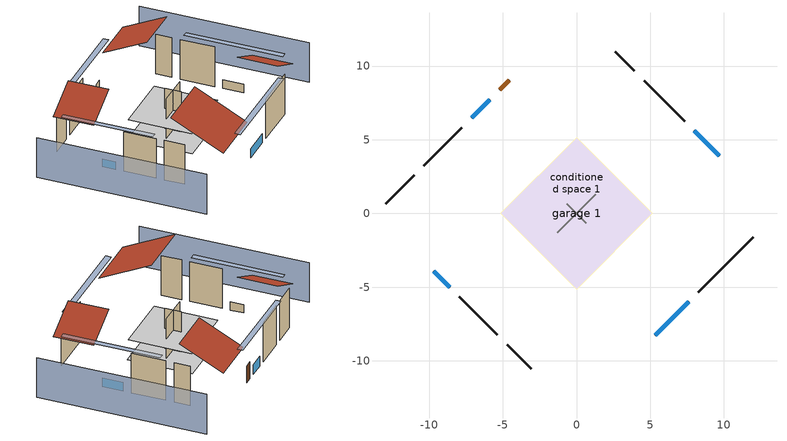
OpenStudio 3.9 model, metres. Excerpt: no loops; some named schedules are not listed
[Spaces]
conditioned space 1
 floor to garage 1 (Floor1 construction): -5.17,0 0,5.17 5.17,0 0,-5.17 z0
 floor foundation (Slab2 construction): -5.1,0 0,5.1 5.1,0 0,-5.1 z0
 floor adiabatic (AdiabaticFloorConstruction): -5.1,0 0,5.1 5.1,0 0,-5.1 z2.44
 wall outside (Wall3 construction): 8.27,-5.33 11.98,-1.62 z0:4.88
 wall outside (Wall4 construction): -4.7,-8.9 -3.08,-10.52 z0:4.88
 wall outside (Wall7 construction): -11.02,2.59 -12.95,0.66 z0:4.88
 wall outside (Wall8 construction): 7.34,6.26 4.58,9.02 z0:4.88
 wall outside (AdiabaticWallConstruction): 5.35,-8.25 7.62,-5.99 / 9.68,3.92 8,5.6 z0:1.09; -9.68,-3.92 -8.6,-5 z0:1; -5.87,7.73 -7.12,6.49 z0:1.18
 wall outside (AdiabaticWallConstruction 1): -4.57,9.03 -5.22,8.38 z0:2.03
 wall to garage 1 (Wall5 construction): 1.29,1.29 -1.29,-1.29 z0:4.88
 wall to garage 1 (Wall6 construction): -0.65,0.65 0.65,-0.65 z0:4.88
 window (WindowConstruction): 5.35,-8.25 7.62,-5.99 z0:1.09
 window (WindowConstruction 1): -9.68,-3.92 -8.6,-5 z0:1
 window (WindowConstruction 2): -5.87,7.73 -7.12,6.49 z0:1.18
 window (WindowConstruction 3): 9.68,3.92 8,5.6 z0:1.09
 door (Door): -4.57,9.03 -5.22,8.38 z0:2.03
 ceiling adiabatic (AdiabaticFloorConstruction): 0,-5.1 5.1,0 0,5.1 -5.1,0 z2.44
 roof outside (Roof1 construction): 4.7,-8.91,4.88 0.5,-4.71,7.85 -4.2,-9.4,7.85 0,-13.6,4.88
 roof outside (Roof2 construction): -10.34,-3.26,4.88 -7.42,-0.34,6.94 -10.69,2.92,6.94 -13.6,0,4.88
 roof outside (Roof3 construction): 10.34,3.26,4.88 7.42,0.34,6.94 10.69,-2.92,6.94 13.6,0,4.88
 roof outside (Roof4 construction): -3.91,9.69,4.88 -0.41,6.19,7.35 3.5,10.1,7.35 0,13.6,4.88
garage 1
 floor foundation (Slab1 construction): -5.17,0 0,5.17 5.17,0 0,-5.17 z0
 wall outside (Wall1 construction): -7.95,-5.66 -5.36,-8.24 z0:4.88
 wall outside (Wall2 construction): -7.77,5.83 -10.36,3.24 z0:4.88
 wall outside (Wall9 construction): 3.93,9.67 2.63,10.97 z0:4.88
shading: 16.83,3.23 3.23,16.83 / -16.83,-3.23 -3.23,-16.83 z0:4.88; 10.73,-2.88 2.24,-11.36 2.67,-11.79 11.16,-3.31 z5.49; -5.49,-8.11 -12.79,-0.81 -13.23,-1.24 -5.92,-8.54 z5.39; -10.23,3.38 -2.76,10.84 -3.2,11.27 -10.66,3.81 z5.58; 4.89,8.71 12.79,0.81 13.23,1.24 5.32,9.14 z5.49
[Site]
Portland Intl Arpt_OR: Latitude {deg}=45.59; Longitude {deg}=-122.6; Time Zone {hr}=-8; Elevation {m}=33; Terrain=Suburbs; Keep Site Location Information=Yes
[Site:GroundTemperature:Shallow]
10.2558, 8.96328, 8.85977, 9.47314, 11.9355, 14.3863, 16.5111, 17.8571, 17.9714, 16.8767, 14.8061, 12.4304
[Site:WaterMainsTemperature]
Calculation Method=Schedule; Temperature Schedule=mains temperature schedule
[Building]
Building 1
[Material] Roughness=Rough
Name | Thickness {m} | Conductivity {W/m-K} | Density {kg/m3} | Specific Heat {J/kg-K} | Thermal Absorptance | Solar Absorptance | Visible Absorptance
asphalt or fiberglass shingles | 0.00635 | 0.162714 | 1121.4 | 1465.45 | 0.9 | 0.85 | 0.85
roof rigid ins | 0.103632 | 0.029427 | 32.04 | 1214.23 | 0.9 | 0.7 | 0.7
osb sheathing 0.75 in. | 0.01905 | 0.115458 | 512.64 | 1214.23 | 0.9 | 0.7 | 0.7
roof stud and cavity | 0.2032 | 0.160697 | 78.34581 | 1123.46 | 0.9 | 0.7 | 0.7
gypsum board | 0.0127 | 0.160291 | 801 | 837.4 | 0.9 | 0.6 | 0.6
wood siding | 0.0254 | 0.102417 | 544.68 | 1172.36 | 0.9 | 0.85 | 0.85
osb sheathing 0.5 in. | 0.0127 | 0.115458 | 512.64 | 1214.23 | 0.9 | 0.7 | 0.7
wall stud and cavity | 0.1397 | 0.727959 | 139.0536 | 1170.24 | 0.9 | 0.6 | 0.6
wall stud and cavity 1 | 0.1397 | 0.550994 | 139.0536 | 1170.24 | 0.9 | 0.7 | 0.7
osb sheathing 0.5 in. 1; osb sheathing 0.5 in. 2 | 0.0127 | 0.115458 | 512.64 | 1214.23
wall stud and cavity 2 | 0.1397 | 0.335416 | 139.0536 | 1170.24 | 0.9 | 0.7 | 0.7
floor stud and cavity | 0.1397 | 0.923637 | 92.3553 | 1139.71 | 0.9 | 0.7 | 0.7
floor covering | 0.0127 | 0.0433444 | 54.468 | 1339.84 | 0.9 | 0.6 | 0.6
concrete 4.0 in. | 0.1016 | 1.803125 | 2242.8 | 837.4 | 0.9 | 0.7 | 0.7
floor covering 1 | 0.0127 | 0.0450781 | 54.468 | 1339.84 | 0.9 | 0.9 | 0.9
wood siding 1; wood siding 2 | 0.0254 | 0.102417 | 544.68 | 1172.36
wall rigid ins; floor rigid ins | 0.512978 | 0.029427 | 32.04 | 1214.23 | 0.9 | 0.7 | 0.7
wall stud and cavity 3 | 0.0889 | 0.380278 | 52.3479 | 1209.89 | 0.9 | 0.7 | 0.7
door material | 0.04445 | 0.0612267 | 512.64 | 1214.23 | 0.9 | 0.7 | 0.7
floor stud and cavity 1 | 0.1397 | 1.75129 | 37.0049 | 1207.88 | 0.9 | 0.7 | 0.7
wall stud and cavity 4 | 0.0889 | 0.391764 | 83.0341 | 1211.67 | 0.9 | 0.7 | 0.7
furniture material conditioned space 1; furniture material garage 1 | 0.1524 | 0.115458 | 640.8 | 1214.23 | 0.9 | 0.6 | 0.6
[Construction]
Roof1 construction; Roof2 construction; Roof3 construction; Roof4 construction: asphalt or fiberglass shingles, roof rigid ins, osb sheathing 0.75 in., roof stud and cavity, gypsum board
Wall1 construction; Wall2 construction: wood siding, osb sheathing 0.5 in., wall stud and cavity
Wall3 construction; Wall4 construction: wood siding, osb sheathing 0.5 in., wall stud and cavity 1, gypsum board
Wall5 construction: osb sheathing 0.5 in. 1, wall stud and cavity 2, gypsum board
Wall6 construction: osb sheathing 0.5 in. 2, wall stud and cavity 2, gypsum board
Wall7 construction; Wall8 construction: wood siding, osb sheathing 0.5 in. 2, wall stud and cavity 1, gypsum board
Wall9 construction: wood siding, osb sheathing 0.5 in. 2, wall stud and cavity
Floor1 construction: floor stud and cavity, osb sheathing 0.75 in., floor covering
Slab1 construction: concrete 4.0 in.
Slab2 construction: concrete 4.0 in., floor covering 1
WindowConstruction; WindowConstruction 1; WindowConstruction 2; WindowConstruction 3: WindowMaterial
AdiabaticWallConstruction: wood siding 1, wall rigid ins, wall stud and cavity 3, gypsum board
Door: door material
AdiabaticWallConstruction 1: wood siding 2, wall rigid ins, wall stud and cavity 3, gypsum board
AdiabaticFloorConstruction: floor stud and cavity 1, floor rigid ins, osb sheathing 0.75 in., floor covering
PartitionWallConstruction: gypsum board, wall stud and cavity 4, gypsum board
furniture construction conditioned space 1: furniture material conditioned space 1
furniture construction garage 1: furniture material garage 1
[WindowMaterial:SimpleGlazingSystem]
WindowMaterial: U-Factor {W/m2-K}=2.78222; Solar Heat Gain Coefficient=0.56
[ThermalZone] Multiplier=1; Use Ideal Air Loads=No
Name | Volume {m3} | Thermostat
conditioned space | 384.656 | conditioned space temperature setpoint
garage | 130.484
[Sizing:Zone]
garage: Zone Cooling Design Supply Air Temperature Input Method=SupplyAirTemperature; Zone Cooling Design Supply Air Temperature {C}=14; Zone Cooling Design Supply Air Temperature Difference {deltaC}=11.11; Zone Heating Design Supply Air Temperature Input Method=SupplyAirTemperature; Zone Heating Design Supply Air Temperature {C}=40; Zone Heating Design Supply Air Temperature Difference {deltaC}=11.11; Zone Cooling Design Supply Air Humidity Ratio {kg-H2O/kg-air}=0.0085; Zone Heating Design Supply Air Humidity Ratio {kg-H2O/kg-air}=0.008; Cooling Design Air Flow Method=DesignDay; Heating Design Air Flow Method=DesignDay; Account for Dedicated Outdoor Air System=No; Dedicated Outdoor Air System Control Strategy=NeutralSupplyAir; Dedicated Outdoor Air Low Setpoint Temperature for Design {C}=autosize; Dedicated Outdoor Air High Setpoint Temperature for Design {C}=autosize; Zone Load Sizing Method=Sensible Load Only No Latent Load; Zone Latent Cooling Design Supply Air Humidity Ratio Input Method=HumidityRatioDifference; Zone Cooling Design Supply Air Humidity Ratio Difference {kgWater/kgDryAir}=0.005; Zone Latent Heating Design Supply Air Humidity Ratio Input Method=HumidityRatioDifference; Zone Humidification Design Supply Air Humidity Ratio Difference {kgWater/kgDryAir}=0.005; Sizing Option=Coincident
[Space]
Name | Thermal Zone | Volume {m3}
conditioned space 1 | conditioned space | 384.656
garage 1 | garage | 130.484
[ThermostatSetpoint:DualSetpoint]
conditioned space temperature setpoint: Heating Setpoint Temperature Schedule=heating setpoint; Cooling Setpoint Temperature Schedule=cooling setpoint; Temperature Difference Between Cutout And Setpoint {deltaC}=0
[Foundation:Kiva] Wall Height Above Grade {m}=0.1016; Wall Depth Below Slab {m}=0.2032
Name | Initial Indoor Air Temperature {C}
Foundation Kiva 1 | 13.4258
Foundation Kiva 2 | 20.5556
[Foundation:Kiva:Settings]
Soil Conductivity {W/m-K}=1.9041; Soil Density {kg/m3}=1842.3; Soil Specific Heat {J/kg-K}=418.7; Ground Solar Absorptivity=0.9; Ground Thermal Absorptivity=0.9; Ground Surface Roughness {m}=0.03; Far-Field Width {m}=40; Deep-Ground Boundary Condition=ZeroFlux; Deep-Ground Depth {m}=40; Minimum Cell Dimension {m}=0.2; Maximum Cell Growth Coefficient=3; Simulation Timestep=Timestep
[SurfaceProperty:ExposedFoundationPerimeter] Exposed Perimeter Calculation Method=TotalExposedPerimeter
Name | Total Exposed Perimeter {m}
Slab1 | 18.288
Slab2 | 26.09088
[SurfaceProperty:IncidentSolarMultiplier] Incident Solar Multiplier=1; Incident Solar Multiplier Schedule=trans schedule winter=0.85 summer=0.7
Window1; Window2; Window3; Window4
[InternalMass:Definition] Design Level Calculation Method=SurfaceArea
Name | Construction | Surface Area {m2}
partition wall mass | PartitionWallConstruction | 157.749
furniture mass conditioned space 1 | furniture construction conditioned space 1 | 63.09974
furniture mass garage 1 | furniture construction garage 1 | 5.35122
[InternalMass] Multiplier=1
Name | Internal Mass Definition | Space or SpaceType
partition wall mass | partition wall mass | conditioned space 1
furniture mass conditioned space 1 | furniture mass conditioned space 1 | conditioned space 1
furniture mass garage 1 | furniture mass garage 1 | garage 1
[EnergyManagementSystem:Sensor]
Name | Output Variable or Output Meter Index Key | Output Variable or Output Meter
water_heater_T_set | water heater setpoint | Schedule Value
fridge_tin_s_1 | garage | Zone Mean Air Temperature
out_pb_s |  | Site Outdoor Air Barometric Pressure
out_wt_s |  | Site Outdoor Air Humidity Ratio
site_vw_s |  | Site Wind Speed
cool_season | cooling season schedule | Schedule Value
natural_vent_s | natural vent schedule | Schedule Value
htg_sp_s | heating setpoint | Schedule Value
clg_sp_s | cooling setpoint | Schedule Value
mech_vent_range_fan_0_sch_s | mech vent range fan 0 schedule | Schedule Value
mech_vent_bath_fan_0_sch_s | mech vent bath fan 0 schedule | Schedule Value
clothes_dryer_exhaust_0_sch_s | clothes_dryer | Schedule Value
htg_load_cond |  | Heating:EnergyTransfer:Zone:CONDITIONED SPACE
clg_load_cond |  | Cooling:EnergyTransfer:Zone:CONDITIONED SPACE
s_conv | Floor1 | Surface Inside Face Convection Heat Gain Energy
s_ig | Floor1 | Surface Inside Face Internal Gains Radiation Heat Gain Energy
s_sol | Floor1 | Surface Inside Face Solar Radiation Heat Gain Energy
s_lgt | Floor1 | Surface Inside Face Lights Radiation Heat Gain Energy
s_surf | Floor1 | Surface Inside Face Net Surface Thermal Radiation Heat Gain Energy
s_conv_1 | inferred conditioned ceiling | Surface Inside Face Convection Heat Gain Energy
s_ig_1 | inferred conditioned ceiling | Surface Inside Face Internal Gains Radiation Heat Gain Energy
s_sol_1 | inferred conditioned ceiling | Surface Inside Face Solar Radiation Heat Gain Energy
s_lgt_1 | inferred conditioned ceiling | Surface Inside Face Lights Radiation Heat Gain Energy
s_surf_1 | inferred conditioned ceiling | Surface Inside Face Net Surface Thermal Radiation Heat Gain Energy
s_conv_2 | inferred conditioned floor | Surface Inside Face Convection Heat Gain Energy
s_ig_2 | inferred conditioned floor | Surface Inside Face Internal Gains Radiation Heat Gain Energy
s_sol_2 | inferred conditioned floor | Surface Inside Face Solar Radiation Heat Gain Energy
s_lgt_2 | inferred conditioned floor | Surface Inside Face Lights Radiation Heat Gain Energy
s_surf_2 | inferred conditioned floor | Surface Inside Face Net Surface Thermal Radiation Heat Gain Energy
s_conv_3 | Roof1 | Surface Inside Face Convection Heat Gain Energy
s_ig_3 | Roof1 | Surface Inside Face Internal Gains Radiation Heat Gain Energy
s_sol_3 | Roof1 | Surface Inside Face Solar Radiation Heat Gain Energy
s_lgt_3 | Roof1 | Surface Inside Face Lights Radiation Heat Gain Energy
s_surf_3 | Roof1 | Surface Inside Face Net Surface Thermal Radiation Heat Gain Energy
s_conv_4 | Roof2 | Surface Inside Face Convection Heat Gain Energy
s_ig_4 | Roof2 | Surface Inside Face Internal Gains Radiation Heat Gain Energy
s_sol_4 | Roof2 | Surface Inside Face Solar Radiation Heat Gain Energy
s_lgt_4 | Roof2 | Surface Inside Face Lights Radiation Heat Gain Energy
s_surf_4 | Roof2 | Surface Inside Face Net Surface Thermal Radiation Heat Gain Energy
s_conv_5 | Roof3 | Surface Inside Face Convection Heat Gain Energy
s_ig_5 | Roof3 | Surface Inside Face Internal Gains Radiation Heat Gain Energy
s_sol_5 | Roof3 | Surface Inside Face Solar Radiation Heat Gain Energy
s_lgt_5 | Roof3 | Surface Inside Face Lights Radiation Heat Gain Energy
s_surf_5 | Roof3 | Surface Inside Face Net Surface Thermal Radiation Heat Gain Energy
s_conv_6 | Roof4 | Surface Inside Face Convection Heat Gain Energy
s_ig_6 | Roof4 | Surface Inside Face Internal Gains Radiation Heat Gain Energy
s_sol_6 | Roof4 | Surface Inside Face Solar Radiation Heat Gain Energy
s_lgt_6 | Roof4 | Surface Inside Face Lights Radiation Heat Gain Energy
s_surf_6 | Roof4 | Surface Inside Face Net Surface Thermal Radiation Heat Gain Energy
s_conv_7 | Slab2 | Surface Inside Face Convection Heat Gain Energy
s_ig_7 | Slab2 | Surface Inside Face Internal Gains Radiation Heat Gain Energy
s_sol_7 | Slab2 | Surface Inside Face Solar Radiation Heat Gain Energy
s_lgt_7 | Slab2 | Surface Inside Face Lights Radiation Heat Gain Energy
s_surf_7 | Slab2 | Surface Inside Face Net Surface Thermal Radiation Heat Gain Energy
ss_sol | Door1 | Surface Inside Face Solar Radiation Heat Gain Energy
ss_lgt | Door1 | Surface Inside Face Lights Radiation Heat Gain Energy
ss_conv | Door1 | Surface Inside Face Convection Heat Gain Energy
ss_ig | Door1 | Surface Inside Face Internal Gains Radiation Heat Gain Energy
ss_surf | Door1 | Surface Inside Face Net Surface Thermal Radiation Heat Gain Energy
ss_conv_1 | Window1 | Surface Inside Face Convection Heat Gain Energy
ss_ig_1 | Window1 | Surface Inside Face Internal Gains Radiation Heat Gain Energy
ss_surf_1 | Window1 | Surface Inside Face Net Surface Thermal Radiation Heat Gain Energy
ss_trans_in | Window1 | Surface Window Transmitted Solar Radiation Rate
ss_back_out | Window1 | Surface Window Shortwave from Zone Back Out Window Heat Transfer Rate
ss_trans_out | Window1 | Surface Inside Face Initial Transmitted Diffuse Transmitted Out Window Solar Radiation Rate
ss_conv_2 | Window2 | Surface Inside Face Convection Heat Gain Energy
ss_ig_2 | Window2 | Surface Inside Face Internal Gains Radiation Heat Gain Energy
ss_surf_2 | Window2 | Surface Inside Face Net Surface Thermal Radiation Heat Gain Energy
ss_trans_in_1 | Window2 | Surface Window Transmitted Solar Radiation Rate
ss_back_out_1 | Window2 | Surface Window Shortwave from Zone Back Out Window Heat Transfer Rate
ss_trans_out_1 | Window2 | Surface Inside Face Initial Transmitted Diffuse Transmitted Out Window Solar Radiation Rate
ss_conv_3 | Window3 | Surface Inside Face Convection Heat Gain Energy
ss_ig_3 | Window3 | Surface Inside Face Internal Gains Radiation Heat Gain Energy
ss_surf_3 | Window3 | Surface Inside Face Net Surface Thermal Radiation Heat Gain Energy
ss_trans_in_2 | Window3 | Surface Window Transmitted Solar Radiation Rate
ss_back_out_2 | Window3 | Surface Window Shortwave from Zone Back Out Window Heat Transfer Rate
ss_trans_out_2 | Window3 | Surface Inside Face Initial Transmitted Diffuse Transmitted Out Window Solar Radiation Rate
ss_conv_4 | Window4 | Surface Inside Face Convection Heat Gain Energy
ss_ig_4 | Window4 | Surface Inside Face Internal Gains Radiation Heat Gain Energy
ss_surf_4 | Window4 | Surface Inside Face Net Surface Thermal Radiation Heat Gain Energy
ss_trans_in_3 | Window4 | Surface Window Transmitted Solar Radiation Rate
ss_back_out_3 | Window4 | Surface Window Shortwave from Zone Back Out Window Heat Transfer Rate
ss_trans_out_3 | Window4 | Surface Inside Face Initial Transmitted Diffuse Transmitted Out Window Solar Radiation Rate
s_conv_8 | Wall3 | Surface Inside Face Convection Heat Gain Energy
s_ig_8 | Wall3 | Surface Inside Face Internal Gains Radiation Heat Gain Energy
s_sol_8 | Wall3 | Surface Inside Face Solar Radiation Heat Gain Energy
s_lgt_8 | Wall3 | Surface Inside Face Lights Radiation Heat Gain Energy
s_surf_8 | Wall3 | Surface Inside Face Net Surface Thermal Radiation Heat Gain Energy
s_conv_9 | Wall4 | Surface Inside Face Convection Heat Gain Energy
s_ig_9 | Wall4 | Surface Inside Face Internal Gains Radiation Heat Gain Energy
s_sol_9 | Wall4 | Surface Inside Face Solar Radiation Heat Gain Energy
s_lgt_9 | Wall4 | Surface Inside Face Lights Radiation Heat Gain Energy
s_surf_9 | Wall4 | Surface Inside Face Net Surface Thermal Radiation Heat Gain Energy
s_conv_10 | Wall5 | Surface Inside Face Convection Heat Gain Energy
s_ig_10 | Wall5 | Surface Inside Face Internal Gains Radiation Heat Gain Energy
s_sol_10 | Wall5 | Surface Inside Face Solar Radiation Heat Gain Energy
s_lgt_10 | Wall5 | Surface Inside Face Lights Radiation Heat Gain Energy
s_surf_10 | Wall5 | Surface Inside Face Net Surface Thermal Radiation Heat Gain Energy
s_conv_11 | Wall6 | Surface Inside Face Convection Heat Gain Energy
s_ig_11 | Wall6 | Surface Inside Face Internal Gains Radiation Heat Gain Energy
s_sol_11 | Wall6 | Surface Inside Face Solar Radiation Heat Gain Energy
s_lgt_11 | Wall6 | Surface Inside Face Lights Radiation Heat Gain Energy
s_surf_11 | Wall6 | Surface Inside Face Net Surface Thermal Radiation Heat Gain Energy
s_conv_12 | Wall7 | Surface Inside Face Convection Heat Gain Energy
s_ig_12 | Wall7 | Surface Inside Face Internal Gains Radiation Heat Gain Energy
s_sol_12 | Wall7 | Surface Inside Face Solar Radiation Heat Gain Energy
s_lgt_12 | Wall7 | Surface Inside Face Lights Radiation Heat Gain Energy
s_surf_12 | Wall7 | Surface Inside Face Net Surface Thermal Radiation Heat Gain Energy
s_conv_13 | Wall8 | Surface Inside Face Convection Heat Gain Energy
s_ig_13 | Wall8 | Surface Inside Face Internal Gains Radiation Heat Gain Energy
s_sol_13 | Wall8 | Surface Inside Face Solar Radiation Heat Gain Energy
s_lgt_13 | Wall8 | Surface Inside Face Lights Radiation Heat Gain Energy
s_surf_13 | Wall8 | Surface Inside Face Net Surface Thermal Radiation Heat Gain Energy
im_conv | furniture mass conditioned space 1 | Surface Inside Face Convection Heat Gain Energy
im_ig | furniture mass conditioned space 1 | Surface Inside Face Internal Gains Radiation Heat Gain Energy
im_sol | furniture mass conditioned space 1 | Surface Inside Face Solar Radiation Heat Gain Energy
im_lgt | furniture mass conditioned space 1 | Surface Inside Face Lights Radiation Heat Gain Energy
im_surf | furniture mass conditioned space 1 | Surface Inside Face Net Surface Thermal Radiation Heat Gain Energy
im_conv_1 | partition wall mass | Surface Inside Face Convection Heat Gain Energy
im_ig_1 | partition wall mass | Surface Inside Face Internal Gains Radiation Heat Gain Energy
im_sol_1 | partition wall mass | Surface Inside Face Solar Radiation Heat Gain Energy
im_lgt_1 | partition wall mass | Surface Inside Face Lights Radiation Heat Gain Energy
im_surf_1 | partition wall mass | Surface Inside Face Net Surface Thermal Radiation Heat Gain Energy
airflow_gain | infil flow | Infiltration Sensible Heat Gain Energy
airflow_loss | infil flow | Infiltration Sensible Heat Loss Energy
airflow_gain_1 | natural vent flow | Infiltration Sensible Heat Gain Energy
airflow_loss_1 | natural vent flow | Infiltration Sensible Heat Loss Energy
airflow_gain_2 | whole house fan flow | Infiltration Sensible Heat Gain Energy
airflow_loss_2 | whole house fan flow | Infiltration Sensible Heat Loss Energy
mv_conv | mech vent bath fan 0 | Electric Equipment Convective Heating Energy
mv_rad | mech vent bath fan 0 | Electric Equipment Radiant Heating Energy
mv_conv_1 | mech vent house fan | Electric Equipment Convective Heating Energy
mv_rad_1 | mech vent house fan | Electric Equipment Radiant Heating Energy
mv_conv_2 | mech vent house fan cfis | Electric Equipment Convective Heating Energy
mv_rad_2 | mech vent house fan cfis | Electric Equipment Radiant Heating Energy
mv_conv_3 | mech vent range fan 0 | Electric Equipment Convective Heating Energy
mv_rad_3 | mech vent range fan 0 | Electric Equipment Radiant Heating Energy
mv_conv_4 | mech vent house fan latent load | Other Equipment Convective Heating Energy
mv_rad_4 | mech vent house fan latent load | Other Equipment Radiant Heating Energy
mv_conv_5 | mech vent house fan sensible load | Other Equipment Convective Heating Energy
mv_rad_5 | mech vent house fan sensible load | Other Equipment Radiant Heating Energy
ig_lgt_conv | interior lighting | Lights Convective Heating Energy
ig_lgt_rad | interior lighting | Lights Radiant Heating Energy
ig_lgt_vis | interior lighting | Lights Visible Radiation Heating Energy
ig_ee_conv | clothes dryer | Electric Equipment Convective Heating Energy
ig_ee_rad | clothes dryer | Electric Equipment Radiant Heating Energy
ig_ee_conv_1 | clothes washer | Electric Equipment Convective Heating Energy
ig_ee_rad_1 | clothes washer | Electric Equipment Radiant Heating Energy
ig_ee_conv_2 | cooking range | Electric Equipment Convective Heating Energy
ig_ee_rad_2 | cooking range | Electric Equipment Radiant Heating Energy
ig_ee_conv_3 | dishwasher | Electric Equipment Convective Heating Energy
ig_ee_rad_3 | dishwasher | Electric Equipment Radiant Heating Energy
ig_ee_conv_4 | fridge | Electric Equipment Convective Heating Energy
[OtherEquipment:Definition] Design Level Calculation Method=EquipmentLevel
Name | Design Level {W} | Fraction Latent | Fraction Radiant | Fraction Lost
water heater sens; mech vent house fan sensible load | 0 | 0 | 0 | 0
water heater lat; mech vent house fan latent load | 0 | 1 | 0 | 0
water heater energy adjustment1 | 0.01 | 0 | 0 | 1
clothes dryer 2 | 0 | 0.015 | 0.081 | 0.85
cooking range 2 | 0 | 0.08 | 0.432 | 0.2
general water use sensible | -43.4886 | 0 | 0.6 | 0
general water use latent | 44.1266 | 1 | 0 | 0
[OtherEquipment] Space or SpaceType=conditioned space 1
Name | Other Equipment Definition | Schedule | Fuel Type
water heater sens | water heater sens | Always On Discrete
water heater lat | water heater lat | Always On Discrete
water heater energy adjustment1 | water heater energy adjustment1 | Always On Discrete | Electricity
clothes dryer 1 | clothes dryer 2 | clothes_dryer | Electricity
cooking range 1 | cooking range 2 | cooking_range | Electricity
general water use sensible | general water use sensible | general water use schedule
general water use latent | general water use latent | general water use schedule
mech vent house fan sensible load | mech vent house fan sensible load | Always On Discrete
mech vent house fan latent load | mech vent house fan latent load | Always On Discrete
[ElectricEquipment:Definition] Design Level Calculation Method=EquipmentLevel
Name | Design Level {W} | Fraction Latent | Fraction Radiant | Fraction Lost
clothes washer | 666.589 | 0.03 | 0.162 | 0.7
clothes dryer | 4983.24 | 0.015 | 0.081 | 0.85
dishwasher | 958.604 | 0.3 | 0.18 | 0.4
fridge | 49.4292 | 0 | 0.6 | 0
fridge 2 | 80.4475 | 0 | 0.6 | 0
freezer | 194.914 | 0 | 0.6 | 0
cooking range | 2721.05 | 0.08 | 0.432 | 0.2
misc tv | 612.447 | 0 | 0.6 | 0
misc plug loads | 332.389 | 0.021 | 0.558 | 0.049
whole house fan; mech vent house fan | 0 | 0 | 0 | 1
mech vent house fan cfis | 0 | 0 | 0 | 0
mech vent range fan 0; mech vent bath fan 0 | 30 | 0 | 0 | 1
[ElectricEquipment]
Name | Electric Equipment Definition | Space or SpaceType | Schedule
clothes washer | clothes washer | conditioned space 1 | clothes_washer
clothes dryer | clothes dryer | conditioned space 1 | clothes_dryer
dishwasher | dishwasher | conditioned space 1 | dishwasher
fridge | fridge | conditioned space 1 | fridge schedule
fridge 1 | fridge 2 | garage 1 | fridge schedule 1
freezer | freezer | garage 1 | freezer schedule
cooking range | cooking range | conditioned space 1 | cooking_range
misc tv | misc tv | conditioned space 1 | plug_loads_tv
misc plug loads | misc plug loads | conditioned space 1 | plug_loads_other
whole house fan | whole house fan | conditioned space 1 | Always On Discrete
mech vent house fan | mech vent house fan | conditioned space 1 | mech vent house fan schedule
mech vent house fan cfis | mech vent house fan cfis | conditioned space 1 | mech vent house fan cfis schedule
mech vent range fan 0 | mech vent range fan 0 | conditioned space 1 | mech vent range fan 0 schedule
mech vent bath fan 0 | mech vent bath fan 0 | conditioned space 1 | mech vent bath fan 0 schedule
[WaterUse:Equipment:Definition]
Name | Peak Flow Rate {m3/s}
clothes washer | 5.44384e-06
dishwasher | 1.22152e-05
[Lights:Definition] Design Level Calculation Method=LightingLevel; Fraction Radiant=0.6; Fraction Visible=0.2; Return Air Fraction=0
Name | Lighting Level {W}
interior lighting | 338.138
garage lighting | 11.8544
[Lights] Fraction Replaceable=1
Name | Lights Definition | Space or SpaceType | Schedule
interior lighting | interior lighting | conditioned space 1 | lighting_interior
garage lighting | garage lighting | garage 1 | lighting_garage
[Exterior:Lights:Definition]
exterior lighting: Design Level {W}=7.09205
[Exterior:Lights]
exterior lighting: Exterior Lights Definition=exterior lighting; Schedule=exterior lighting schedule
[People:Definition]
occupants: Number of People Calculation Method=People; Number of People {people}=2; Fraction Radiant=0.314171; Sensible Heat Fraction=0.56303; Carbon Dioxide Generation Rate {m3/s-W}=0; Enable ASHRAE 55 Comfort Warnings=No; Mean Radiant Temperature Calculation Type=EnclosureAveraged
[People]
occupants: People Definition=occupants; Space or SpaceType=conditioned space 1; Number of People Schedule=occupants; Activity Level Schedule=occupants activity schedule; Multiplier=1
[SpaceInfiltration:DesignFlowRate] Space or SpaceType=conditioned space 1; Schedule=Always On Discrete; Design Flow Rate Calculation Method=Flow/Space; Design Flow Rate {m3/s}=0
natural vent flow; whole house fan flow; infil flow
[SpaceInfiltration:EffectiveLeakageArea]
infil garage 1: Space or SpaceType=garage 1; Schedule=Always On Discrete; Effective Air Leakage Area {cm2}=679.592; Stack Coefficient=0.000129147; Wind Coefficient=4.38083e-05
